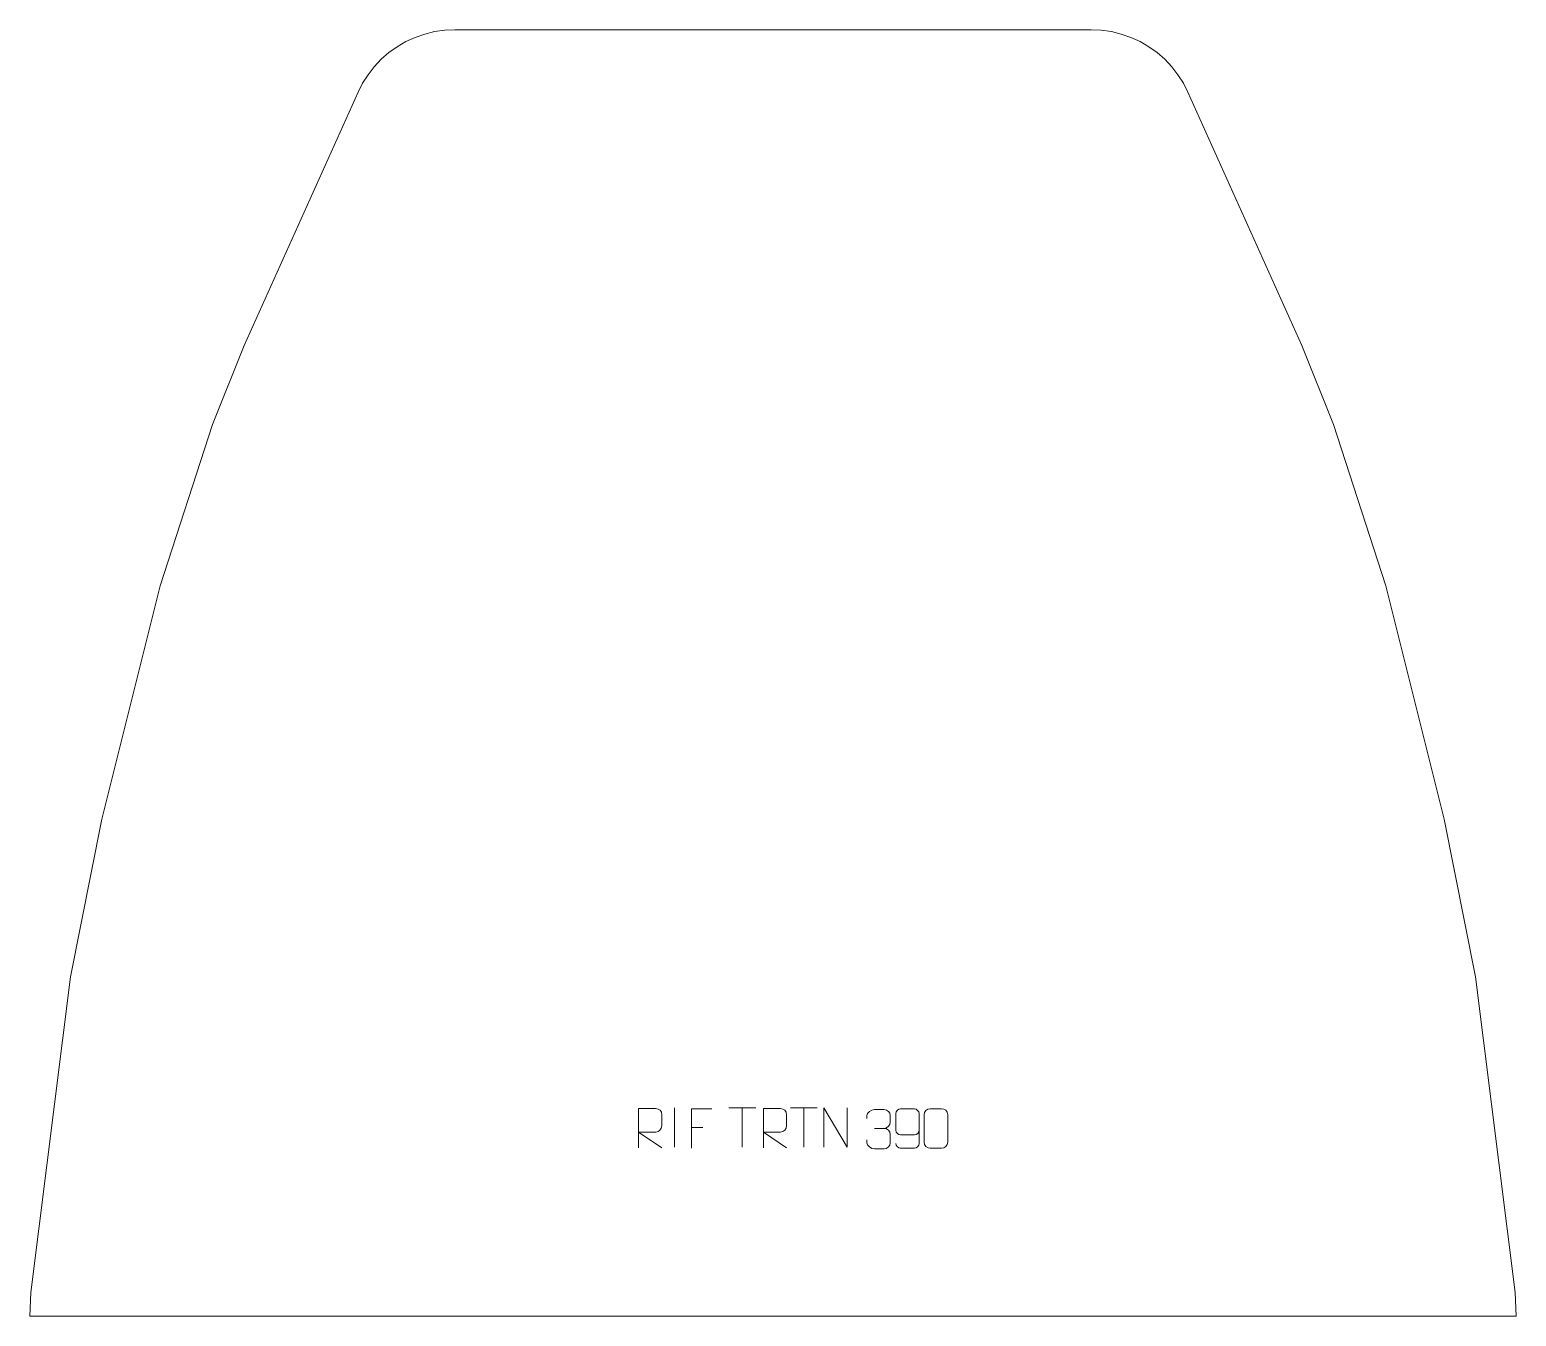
# Model space of a CAD drawing. Header units: millimetres. Extents: x -470 to 471, y 706 to 1521.
import ezdxf

# ---------------------------------------------------------------- set-up
doc = ezdxf.new("R2010")
doc.units = ezdxf.units.MM
doc.header["$MEASUREMENT"] = 0
doc.layers.add('layer 1', color=7, linetype='Continuous')

msp = doc.modelspace()

# ---------------------------------------------------------------- linework, layer by layer
at = {"layer": 'layer 1', "color": 242, "lineweight": 9}
msp.add_open_spline([(-200.8107, 1520.515), (-200.8107, 1520.515), (202.2437, 1520.515), (202.2437, 1520.515), (202.2437, 1520.515), (202.2437, 1520.515), (208.6654, 1520.2079), (208.6654, 1520.2079), (208.6654, 1520.2079), (208.6654, 1520.2079), (215.0283, 1519.2875), (215.0283, 1519.2875), (215.0283, 1519.2875), (215.0283, 1519.2875), (221.2739, 1517.7641), (221.2739, 1517.7641), (221.2739, 1517.7641), (221.2739, 1517.7641), (227.3465, 1515.6531), (227.3465, 1515.6531), (227.3465, 1515.6531), (227.3465, 1515.6531), (233.1894, 1512.9693), (233.1894, 1512.9693), (233.1894, 1512.9693), (233.1894, 1512.9693), (238.7499, 1509.7406), (238.7499, 1509.7406), (238.7499, 1509.7406), (238.7499, 1509.7406), (243.9754, 1505.9945), (243.9754, 1505.9945), (243.9754, 1505.9945), (243.9754, 1505.9945), (248.819, 1501.768), (248.819, 1501.768), (248.819, 1501.768), (248.819, 1501.768), (253.2387, 1497.0978), (253.2387, 1497.0978), (253.2387, 1497.0978), (253.2387, 1497.0978), (257.1909, 1492.0271), (257.1909, 1492.0271), (257.1909, 1492.0271), (257.1909, 1492.0271), (260.64, 1486.6007), (260.64, 1486.6007), (260.64, 1486.6007), (260.64, 1486.6007), (263.556, 1480.8705), (263.556, 1480.8705), (263.556, 1480.8705), (263.556, 1480.8705), (335.7164, 1320.5141), (335.7164, 1320.5141), (335.7164, 1320.5141), (335.7164, 1320.5141), (355.7802, 1270.5143), (355.7802, 1270.5143), (355.7802, 1270.5143), (355.7802, 1270.5143), (388.8478, 1168.2326), (388.8478, 1168.2326), (388.8478, 1168.2326), (388.8478, 1168.2326), (425.7153, 1020.5148), (425.7153, 1020.5148), (425.7153, 1020.5148), (425.7153, 1020.5148), (445.7158, 920.5153), (445.7158, 920.5153), (445.7158, 920.5153), (445.7158, 920.5153), (470.7151, 720.5159), (470.7151, 720.5159), (470.7151, 720.5159), (470.7151, 720.5159), (471.4662, 705.515), (471.4662, 705.515), (471.4662, 705.515), (471.4662, 705.515), (-470.0336, 705.515), (-470.0336, 705.515), (-470.0336, 705.515), (-470.0336, 705.515), (-469.2836, 720.5159), (-469.2836, 720.5159), (-469.2836, 720.5159), (-469.2836, 720.5159), (-444.2832, 920.5153), (-444.2832, 920.5153), (-444.2832, 920.5153), (-444.2832, 920.5153), (-424.2838, 1020.5148), (-424.2838, 1020.5148), (-424.2838, 1020.5148), (-424.2838, 1020.5148), (-387.4151, 1168.2326), (-387.4151, 1168.2326), (-387.4151, 1168.2326), (-387.4151, 1168.2326), (-354.3476, 1270.5143), (-354.3476, 1270.5143), (-354.3476, 1270.5143), (-354.3476, 1270.5143), (-334.2838, 1320.5141), (-334.2838, 1320.5141), (-334.2838, 1320.5141), (-334.2838, 1320.5141), (-262.1234, 1480.8705), (-262.1234, 1480.8705), (-262.1234, 1480.8705), (-262.1234, 1480.8705), (-259.207, 1486.6007), (-259.207, 1486.6007), (-259.207, 1486.6007), (-259.207, 1486.6007), (-255.7579, 1492.0271), (-255.7579, 1492.0271), (-255.7579, 1492.0271), (-255.7579, 1492.0271), (-251.8057, 1497.0978), (-251.8057, 1497.0978), (-251.8057, 1497.0978), (-251.8057, 1497.0978), (-247.3875, 1501.768), (-247.3875, 1501.768), (-247.3875, 1501.768), (-247.3875, 1501.768), (-242.5427, 1505.9945), (-242.5427, 1505.9945), (-242.5427, 1505.9945), (-242.5427, 1505.9945), (-237.3169, 1509.7406), (-237.3169, 1509.7406), (-237.3169, 1509.7406), (-237.3169, 1509.7406), (-231.7579, 1512.9693), (-231.7579, 1512.9693), (-231.7579, 1512.9693), (-231.7579, 1512.9693), (-225.9139, 1515.6531), (-225.9139, 1515.6531), (-225.9139, 1515.6531), (-225.9139, 1515.6531), (-219.8424, 1517.7641), (-219.8424, 1517.7641), (-219.8424, 1517.7641), (-219.8424, 1517.7641), (-213.5968, 1519.2875), (-213.5968, 1519.2875), (-213.5968, 1519.2875), (-213.5968, 1519.2875), (-207.2324, 1520.2079), (-207.2324, 1520.2079), (-207.2324, 1520.2079), (-207.2324, 1520.2079), (-200.8107, 1520.515), (-200.8107, 1520.515)], degree=3, knots=[0, 0, 0, 0, 0.02439024, 0.02439024, 0.02439024, 0.02439024, 0.04878049, 0.04878049, 0.04878049, 0.04878049, 0.07317073, 0.07317073, 0.07317073, 0.07317073, 0.09756098, 0.09756098, 0.09756098, 0.09756098, 0.12195122, 0.12195122, 0.12195122, 0.12195122, 0.14634146, 0.14634146, 0.14634146, 0.14634146, 0.17073171, 0.17073171, 0.17073171, 0.17073171, 0.19512195, 0.19512195, 0.19512195, 0.19512195, 0.2195122, 0.2195122, 0.2195122, 0.2195122, 0.24390244, 0.24390244, 0.24390244, 0.24390244, 0.26829268, 0.26829268, 0.26829268, 0.26829268, 0.29268293, 0.29268293, 0.29268293, 0.29268293, 0.31707317, 0.31707317, 0.31707317, 0.31707317, 0.34146341, 0.34146341, 0.34146341, 0.34146341, 0.36585366, 0.36585366, 0.36585366, 0.36585366, 0.3902439, 0.3902439, 0.3902439, 0.3902439, 0.41463415, 0.41463415, 0.41463415, 0.41463415, 0.43902439, 0.43902439, 0.43902439, 0.43902439, 0.46341463, 0.46341463, 0.46341463, 0.46341463, 0.48780488, 0.48780488, 0.48780488, 0.48780488, 0.51219512, 0.51219512, 0.51219512, 0.51219512, 0.53658537, 0.53658537, 0.53658537, 0.53658537, 0.56097561, 0.56097561, 0.56097561, 0.56097561, 0.58536585, 0.58536585, 0.58536585, 0.58536585, 0.6097561, 0.6097561, 0.6097561, 0.6097561, 0.63414634, 0.63414634, 0.63414634, 0.63414634, 0.65853659, 0.65853659, 0.65853659, 0.65853659, 0.68292683, 0.68292683, 0.68292683, 0.68292683, 0.70731707, 0.70731707, 0.70731707, 0.70731707, 0.73170732, 0.73170732, 0.73170732, 0.73170732, 0.75609756, 0.75609756, 0.75609756, 0.75609756, 0.7804878, 0.7804878, 0.7804878, 0.7804878, 0.80487805, 0.80487805, 0.80487805, 0.80487805, 0.82926829, 0.82926829, 0.82926829, 0.82926829, 0.85365854, 0.85365854, 0.85365854, 0.85365854, 0.87804878, 0.87804878, 0.87804878, 0.87804878, 0.90243902, 0.90243902, 0.90243902, 0.90243902, 0.92682927, 0.92682927, 0.92682927, 0.92682927, 0.95121951, 0.95121951, 0.95121951, 0.95121951, 1, 1, 1, 1], dxfattribs=at)
at = {"layer": 'layer 1', "color": 250, "lineweight": 9}
for points, knots in [([(-84.3891, 812.1419), (-84.3891, 812.1419), (-84.3891, 837.0954), (-84.3891, 837.0954), (-84.3891, 837.0954), (-80.7943, 837.0954), (-77.1988, 837.0954), (-73.6036, 837.0954), (-73.6036, 837.0954), (-71.2783, 837.0577), (-69.721, 835.5677), (-69.7251, 833.2013), (-69.7251, 833.2013), (-69.7255, 831.1658), (-69.7255, 828.1064), (-69.7251, 826.0704), (-69.7251, 826.0704), (-69.7316, 824.1949), (-71.5439, 822.2531), (-73.5534, 822.234), (-73.5534, 822.234), (-73.5534, 822.234), (-84.3891, 822.234), (-84.3891, 822.234), (-84.3891, 822.234), (-84.3891, 822.234), (-69.7344, 812.1419), (-69.7344, 812.1419)], [0, 0, 0, 0, 0.125, 0.125, 0.125, 0.125, 0.25, 0.25, 0.25, 0.25, 0.375, 0.375, 0.375, 0.375, 0.5, 0.5, 0.5, 0.5, 0.625, 0.625, 0.625, 0.625, 0.75, 0.75, 0.75, 0.75, 1, 1, 1, 1]), ([(-38.0192, 836.9501), (-38.0192, 836.9501), (-50.8932, 836.9501), (-50.8932, 836.9501), (-50.8932, 836.9501), (-50.8932, 836.9501), (-50.8932, 811.9965), (-50.8932, 811.9965)], [0, 0, 0, 0, 0.33333333, 0.33333333, 0.33333333, 0.33333333, 1, 1, 1, 1]), ([(-5.3891, 812.1419), (-5.3891, 812.1419), (-5.3891, 837.0954), (-5.3891, 837.0954), (-5.3891, 837.0954), (-1.7943, 837.0954), (1.8012, 837.0954), (5.3964, 837.0954), (5.3964, 837.0954), (7.7217, 837.0577), (9.279, 835.5677), (9.2749, 833.2013), (9.2749, 833.2013), (9.2745, 831.1658), (9.2745, 828.1064), (9.2749, 826.0704), (9.2749, 826.0704), (9.2684, 824.1949), (7.4561, 822.2531), (5.4466, 822.234), (5.4466, 822.234), (5.4466, 822.234), (-5.3891, 822.234), (-5.3891, 822.234), (-5.3891, 822.234), (-5.3891, 822.234), (9.2656, 812.1419), (9.2656, 812.1419)], [0, 0, 0, 0, 0.125, 0.125, 0.125, 0.125, 0.25, 0.25, 0.25, 0.25, 0.375, 0.375, 0.375, 0.375, 0.5, 0.5, 0.5, 0.5, 0.625, 0.625, 0.625, 0.625, 0.75, 0.75, 0.75, 0.75, 1, 1, 1, 1]), ([(32.9475, 812.5937), (32.9475, 812.5937), (32.9475, 837.5472), (32.9475, 837.5472), (32.9475, 837.5472), (32.9475, 837.5472), (47.6023, 812.5937), (47.6023, 812.5937), (47.6023, 812.5937), (47.6023, 812.5937), (47.6023, 837.5472), (47.6023, 837.5472)], [0, 0, 0, 0, 0.25, 0.25, 0.25, 0.25, 0.5, 0.5, 0.5, 0.5, 1, 1, 1, 1]), ([(60.2201, 830.7683), (60.2201, 830.7683), (60.2201, 832.6255), (60.2201, 832.6255), (60.2201, 832.6255), (60.2058, 834.3674), (62.8703, 836.4855), (64.9294, 836.4628), (64.9294, 836.4628), (66.9935, 836.4628), (69.0575, 836.4628), (71.1212, 836.4628), (71.1212, 836.4628), (73.3157, 836.4716), (74.914, 834.6248), (74.9584, 832.7127), (74.9584, 832.7127), (74.958, 831.2776), (74.958, 829.8425), (74.9584, 828.407), (74.9584, 828.407), (74.9098, 826.7535), (73.3072, 824.5235), (71.1089, 824.5335), (71.1089, 824.5335), (73.3126, 824.5223), (74.9206, 822.7191), (74.9746, 820.6596), (74.9746, 820.6596), (74.9742, 818.8749), (74.9742, 817.0902), (74.9746, 815.3051), (74.9746, 815.3051), (74.9847, 813.2437), (72.9298, 811.4806), (71.1089, 811.4887), (71.1089, 811.4887), (69.0436, 811.489), (66.9784, 811.489), (64.9128, 811.4887), (64.9128, 811.4887), (62.7442, 811.5002), (60.2132, 813.9004), (60.1946, 815.3622), (60.1946, 815.3622), (60.1946, 815.3622), (60.1946, 817.2708), (60.1946, 817.2708)], [0, 0, 0, 0, 0.07692308, 0.07692308, 0.07692308, 0.07692308, 0.15384615, 0.15384615, 0.15384615, 0.15384615, 0.23076923, 0.23076923, 0.23076923, 0.23076923, 0.30769231, 0.30769231, 0.30769231, 0.30769231, 0.38461538, 0.38461538, 0.38461538, 0.38461538, 0.46153846, 0.46153846, 0.46153846, 0.46153846, 0.53846154, 0.53846154, 0.53846154, 0.53846154, 0.61538462, 0.61538462, 0.61538462, 0.61538462, 0.69230769, 0.69230769, 0.69230769, 0.69230769, 0.76923077, 0.76923077, 0.76923077, 0.76923077, 0.84615385, 0.84615385, 0.84615385, 0.84615385, 1, 1, 1, 1]), ([(78.4999, 814.9824), (78.524, 813.6429), (79.8802, 811.9896), (81.4521, 812.024), (81.4521, 812.024), (84.4369, 812.0243), (87.4221, 812.0243), (90.4075, 812.024), (90.4075, 812.024), (91.6266, 812.009), (93.3548, 813.4466), (93.3598, 814.9824), (93.3598, 814.9824), (93.3595, 821.3428), (93.3595, 827.7036), (93.3598, 834.0644), (93.3598, 834.0644), (93.3551, 835.2273), (91.6266, 836.9984), (90.4075, 837.0228), (90.4075, 837.0228), (87.4221, 837.0225), (84.4369, 837.0225), (81.4521, 837.0228), (81.4521, 837.0228), (80.174, 836.979), (78.5043, 835.3645), (78.4999, 834.0644), (78.4999, 834.0644), (78.4999, 830.481), (78.4999, 826.898), (78.4999, 823.3152), (78.4999, 823.3152), (78.5384, 821.837), (80.1211, 820.4041), (81.4521, 820.4062), (81.4521, 820.4062), (84.4369, 820.4059), (87.4221, 820.4059), (90.4075, 820.4062), (90.4075, 820.4062), (91.737, 820.4012), (93.38, 821.9084), (93.3383, 823.337)], [0, 0, 0, 0, 0.08333333, 0.08333333, 0.08333333, 0.08333333, 0.16666667, 0.16666667, 0.16666667, 0.16666667, 0.25, 0.25, 0.25, 0.25, 0.33333333, 0.33333333, 0.33333333, 0.33333333, 0.41666667, 0.41666667, 0.41666667, 0.41666667, 0.5, 0.5, 0.5, 0.5, 0.58333333, 0.58333333, 0.58333333, 0.58333333, 0.66666667, 0.66666667, 0.66666667, 0.66666667, 0.75, 0.75, 0.75, 0.75, 0.83333333, 0.83333333, 0.83333333, 0.83333333, 1, 1, 1, 1]), ([(100.3491, 837.0224), (102.7152, 837.0224), (105.0817, 837.0224), (107.4482, 837.0224), (107.4482, 837.0224), (109.4287, 837.058), (111.4547, 835.5637), (111.4818, 833.1216), (111.4818, 833.1216), (111.4814, 827.3642), (111.4814, 821.6064), (111.4818, 815.8482), (111.4818, 815.8482), (111.3397, 813.5206), (109.6333, 812.0383), (107.4482, 812.0275), (107.4482, 812.0275), (105.0758, 812.0279), (102.7034, 812.0279), (100.3314, 812.0275), (100.3314, 812.0275), (98.3729, 811.9219), (96.3665, 813.8098), (96.3779, 815.8308), (96.3779, 815.8308), (96.3783, 821.6114), (96.3783, 827.3917), (96.3779, 833.1715), (96.3779, 833.1715), (96.3822, 835.3135), (98.1593, 837.036), (100.3491, 837.0224)], [0, 0, 0, 0, 0.11111111, 0.11111111, 0.11111111, 0.11111111, 0.22222222, 0.22222222, 0.22222222, 0.22222222, 0.33333333, 0.33333333, 0.33333333, 0.33333333, 0.44444444, 0.44444444, 0.44444444, 0.44444444, 0.55555556, 0.55555556, 0.55555556, 0.55555556, 0.66666667, 0.66666667, 0.66666667, 0.66666667, 0.77777778, 0.77777778, 0.77777778, 0.77777778, 1, 1, 1, 1])]:
    msp.add_open_spline(points, degree=3, knots=knots, dxfattribs=at)
for points in [[(-61.7251, 837.5575), (-61.7251, 837.5575), (-61.7251, 812.5834), (-61.7251, 812.5834)], [(-27.2187, 837.5237), (-27.2187, 837.5237), (-10.2315, 837.5237), (-10.2315, 837.5237)], [(-18.7249, 812.5937), (-18.7249, 812.5937), (-18.7249, 837.5472), (-18.7249, 837.5472)], [(11.7813, 837.5237), (11.7813, 837.5237), (28.7685, 837.5237), (28.7685, 837.5237)], [(20.2751, 812.5937), (20.2751, 812.5937), (20.2751, 837.5472), (20.2751, 837.5472)], [(-50.8932, 825.0704), (-50.8932, 825.0704), (-43.7251, 825.0704), (-43.7251, 825.0704)], [(64.9298, 824.5231), (64.9298, 824.5231), (71.1262, 824.5231), (71.1262, 824.5231)]]:
    msp.add_open_spline(points, degree=3, dxfattribs=at)

doc.saveas('drawing.dxf')
